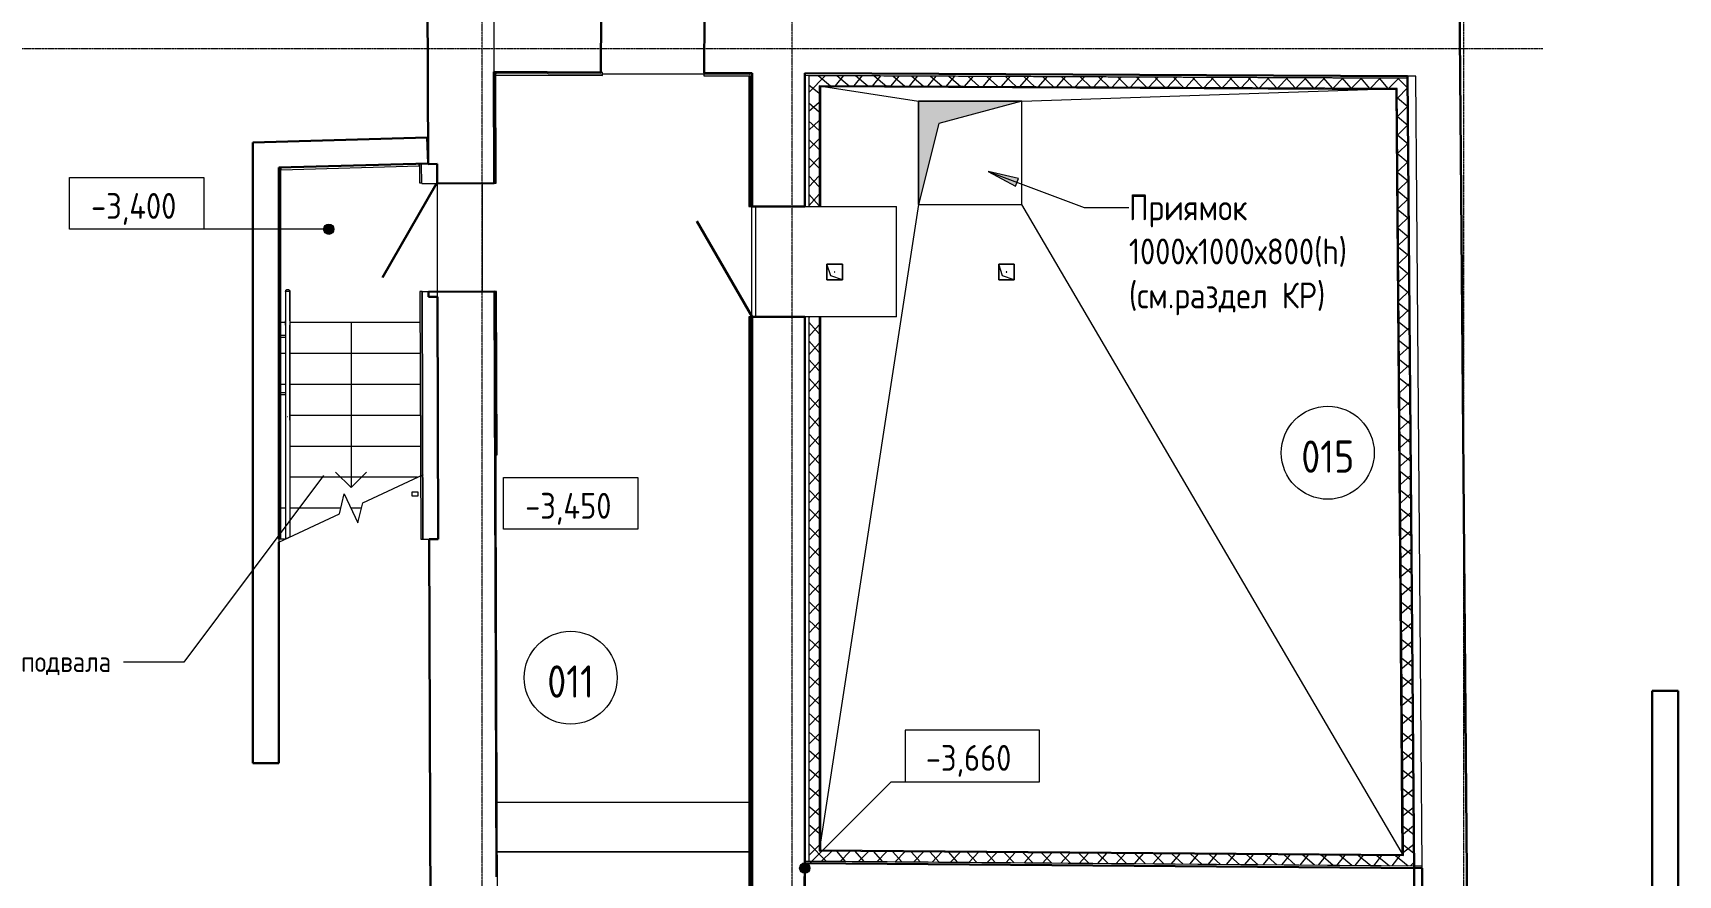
# Model space of a CAD drawing. Header units: millimetres. Extents: x -32 to 417638015, y -35 to 175284279.
# Drawn here: x 416181061 to 416196984, y 175260240 to 175268396 of the extents above; entities that cross this region are included whole.
import ezdxf

# ---------------------------------------------------------------- set-up
doc = ezdxf.new("R2010")
doc.units = ezdxf.units.MM
doc.linetypes.add('ADSK_Линия сетки', pattern=[25, 20, -2.5, 0, -2.5])
for name, color, linetype, lineweight in [('Аннотация', 7, 'Continuous', 18), ('Двери', 7, 'Continuous', 9), ('Лестницы', 7, 'Continuous', 9), ('Обобщенные модели', 7, 'Continuous', 18), ('Ограждение', 7, 'Continuous', 9), ('Оси', 253, 'Continuous', 9), ('Отметки', 7, 'Continuous', 9), ('Пандусы', 7, 'Continuous', 18), ('Перекрытие', 7, 'Continuous', 18), ('Стены наружные', 7, 'Continuous', 18), ('Стены несущие', 7, 'Continuous', 30), ('Стены отделка', 7, 'Continuous', 30), ('Стены штриховка', 7, 'Continuous', 9), ('Стрелки вверх', 7, 'Continuous', 18), ('ШТРИХОВКА', 252, 'Continuous', 15)]:
    doc.layers.add(name, color=color, linetype=linetype, lineweight=lineweight)
doc.layers.add('Линии', color=7, linetype='Continuous', lineweight=9, true_color=0x00a600)
doc.styles.add('GOST Common', font='GOST_Common.ttf', dxfattribs={"width": 0.9, "height": 349.9999999999996})
doc.styles.add('GOST Common_1', font='GOST_Common.ttf', dxfattribs={"width": 0.9, "height": 250})
doc.styles.add('GOST Common_2', font='GOST_Common.ttf', dxfattribs={"width": 0.9, "height": 249.9999999999997})
doc.styles.add('GOST Common_5', font='GOST_Common.ttf', dxfattribs={"width": 0.9, "height": 200})

# ---------------------------------------------------------------- blocks, each defined once
blk = doc.blocks.new('Тип перил - Перила_Внутренний_-6957739-План подвала')
at = {"layer": 'Ограждение'}
for p, q in [((43947.70747470497, 34192.5249430627), (43947.70747470497, 33909.48916887132)), ((43970.04397260906, 34192.52494306266), (43965.37097680079, 34192.52494306266)), ((43987.70747470498, 33909.48916887132), (43987.70747470498, 34192.5249430627)), ((43947.70747470497, 33866.89277694018), (43947.70747470497, 32946.35110112758)), ((43987.70747470498, 32946.35110112758), (43987.70747470498, 33866.89277694018)), ((43969.79804397029, 32979.03768772311), (43965.61690543954, 32979.03768772311))]:
    blk.add_line(p, q, dxfattribs=at)
at = {"layer": 'Ограждение', "flags": 128}
for points in [[(43947.70747470497, 33866.89277694018), (43947.70747470497, 33869.14816519983), (43947.70747470497, 33871.46809045973), (43947.70747470497, 33873.84884133435), (43947.70747470497, 33876.28660913018), (43947.70747470497, 33878.77749393875), (43947.70747470497, 33881.31751087574), (43947.70747470497, 33883.9025964559), (43947.70747470497, 33886.52861509373), (43947.70747470497, 33889.19136571963), (43947.70747470497, 33891.88658850059), (43947.70747470497, 33894.60997165514), (43947.70747470497, 33897.35715835117), (43947.70747470497, 33900.12375367601), (43947.70747470497, 33902.90533166732), (43947.70747470497, 33905.69744239367), (43947.70747470497, 33908.49561907353), (43947.70747470497, 33909.48916887132)], [(43987.70747470498, 33909.48916887132), (43987.70747470498, 33906.68991547825), (43987.70747470498, 33903.89514029347), (43987.70747470498, 33901.10931436109), (43987.70747470498, 33898.33689440832), (43987.70747470498, 33895.58231571566), (43987.70747470498, 33892.84998502142), (43987.70747470498, 33890.14427347182), (43987.70747470498, 33887.46950962819), (43987.70747470498, 33884.82997254206), (43987.70747470498, 33882.22988490971), (43987.70747470498, 33879.6734063167), (43987.70747470498, 33877.16462658341), (43987.70747470498, 33874.70755922226), (43987.70747470498, 33872.30613501685), (43987.70747470498, 33869.96419573366), (43987.70747470498, 33867.68548797595), (43987.70747470498, 33866.89277694018)]]:
    blk.add_lwpolyline(points, dxfattribs=at)
blk = doc.blocks.new('План подвала')
at = {"layer": 'Аннотация', "lineweight": 9}
blk.add_hatch(color=8, dxfattribs=at).paths.add_polyline_path([(51302.63716334113, 35648.89380609865), (51569.77482061258, 35506.77629740104), (51597.45504356745, 35580.75914744569)])
at = {"layer": 'Ограждение'}
h = blk.add_hatch(dxfattribs=at)
h.set_pattern_fill('FP_1', color=8, style=0, pattern_type=2)
h.set_pattern_definition([(45, (556.895267267344, 294.7406184339013), (-106.0660171779821, 106.0660171779821), [])])
h.paths.add_polyline_path([(45781.56288715676, 32508.55500379009), (45787.38095175488, 32508.55500379009), (45787.38095175488, 32542.9656588076), (45727.38095175484, 32542.9656588076), (45727.38095175484, 32508.55500379009)])
at = {"layer": 'Отметки'}
h = blk.add_hatch(color=8, dxfattribs=at)
edge = h.paths.add_edge_path()
edge.add_arc((44922.18171351223, 35090.35555792357), 50, 0, 360)
h = blk.add_hatch(color=8, dxfattribs=at)
edge = h.paths.add_edge_path()
edge.add_arc((49529.16732977444, 28903.1556226317), 49.99999999999815, 0, 360)
at = {"layer": 'Стены наружные'}
h = blk.add_hatch(color=8, dxfattribs=at)
h.paths.add_polyline_path([(45812.37825675421, 32089.9025249411), (45832.37816084745, 32089.96446246766), (45824.95941316591, 34485.50987664951), (45804.95950907267, 34485.44793908802), (45811.29375482663, 32440.09284421449)])
h.paths.add_polyline_path([(45801.692302688, 35540.44288000561), (45821.69220678121, 35540.50481756742), (45821.13191348822, 35721.42592261967), (45801.13200939498, 35721.36398505786), (45801.69211087399, 35540.50481756742)])
at = {"layer": 'ШТРИХОВКА'}
h = blk.add_hatch(dxfattribs=at)
h.set_pattern_fill('ANSI37', color=8, scale=40)
h.set_pattern_definition([(45, (556.895267267344, 294.7406184339013), (-89.80256121069154, 89.80256121069154), []), (135, (556.895267267344, 294.7406184339013), (-89.80256121069154, -89.80256121069152), [])])
h.paths.add_polyline_path([(49669.1673297743, 34240.69123465019), (49569.1673297743, 34240.69123465019), (49569.1673297743, 28969.81050398474), (55425.2954323663, 28923.29907120148), (55363.27152452711, 36552.65580189577), (49569.1673297743, 36579.92904173902), (49569.1673297743, 35310.69123465018), (49669.1673297743, 35310.69123465018), (49669.1673297743, 36479.45778107484), (55264.0790448006, 36453.12215368935), (55324.4742936406, 29024.10140520845), (49669.16732977427, 29069.01784574915)])
h = blk.add_hatch(color=8, dxfattribs=at)
h.dxf.hatch_style = 1
h.paths.add_polyline_path([(50629.17217141054, 35330.1176673005), (50629.17217141054, 36330.1176673005), (51629.17217141054, 36330.1176673005), (50826.66668025297, 36115.08696902329)])
at = {"layer": 'Аннотация', "color": 8, "lineweight": 20}
for p, q in [((42413.08705372192, 35090.35555792354), (42413.08705372192, 35590.35555792354)), ((42413.08705372192, 35590.35555792354), (43713.08705372192, 35590.35555792354)), ((43713.08705372192, 35590.35555792354), (43713.08705372192, 35090.35555792354)), ((43713.08705372192, 35090.35555792354), (42413.08705372192, 35090.35555792354)), ((46613.04284798066, 32184.62716299511), (46613.04284798066, 32684.62716299511)), ((46613.04284798066, 32684.62716299511), (47913.04284798066, 32684.62716299511)), ((47913.04284798066, 32684.62716299511), (47913.04284798066, 32184.62716299511)), ((47913.04284798066, 32184.62716299511), (46613.04284798066, 32184.62716299511))]:
    blk.add_line(p, q, dxfattribs=at)
at = {"layer": 'Аннотация', "color": 8, "lineweight": 9}
for p, q in [((51302.63716334113, 35648.89380609865), (51569.77482061258, 35506.77629740104)), ((51597.45504356745, 35580.75914744569), (51302.63716334113, 35648.89380609865)), ((51302.63716334113, 35648.89380609865), (52232.59506946497, 35300.95584257583)), ((51569.77482061258, 35506.77629740104), (51597.45504356745, 35580.75914744569)), ((52232.59506946497, 35300.95584257583), (52666.36437223066, 35300.95584257583)), ((44872.56482841774, 32704.17459459648), (43520.85178887351, 30898.4439906113)), ((43120.46429208602, 30898.4439906113), (42935.5880557725, 30898.4439906113)), ((43520.85178887351, 30898.4439906113), (43120.46429208602, 30898.4439906113))]:
    blk.add_line(p, q, dxfattribs=at)
at = {"layer": 'Аннотация', "color": 8, "lineweight": 20, "extrusion": (0, 0, -1)}
for p, q in [((51802.38793802125, 30238.72618245886), (50502.38793802125, 30238.72618245886)), ((50502.38793802125, 30238.72618245886), (50502.38793802125, 29738.72618245886)), ((51802.38793802125, 29738.72618245886), (51802.38793802125, 30238.72618245886)), ((50502.38793802125, 29738.72618245886), (51802.38793802125, 29738.72618245886))]:
    blk.add_line(p, q, dxfattribs=at)
at = {"layer": 'Двери', "color": 8, "lineweight": 30}
for p, q in [((45963.75613172477, 35533.91567943585), (45441.57472313051, 34622.96750499424)), ((49019.16732977348, 34240.69123465018), (48484.16732977348, 35167.33841669953))]:
    blk.add_line(p, q, dxfattribs=at)
at = {"layer": 'Лестницы', "color": 8}
for p, q in [((44504.60274197227, 34187.26556149688), (44457.67237881634, 34187.26556149688)), ((44504.60274197227, 34187.26556149688), (44457.67237881634, 34187.26556149688)), ((45805.88294797274, 34187.26556149688), (44544.60274197227, 34187.26556149688)), ((45805.88294797274, 34187.26556149688), (44544.60274197227, 34187.26556149688)), ((44504.60274197227, 33887.26556149687), (44457.67237881634, 33887.26556149687)), ((44504.60274197227, 33887.26556149687), (44457.67237881634, 33887.26556149687)), ((45806.81201585486, 33887.26556149687), (44544.60274197227, 33887.26556149687)), ((45806.81201585486, 33887.26556149687), (44544.60274197227, 33887.26556149687)), ((44504.60274197227, 33587.26556149687), (44457.67237881634, 33587.26556149687)), ((44504.60274197227, 33587.26556149687), (44457.67237881634, 33587.26556149687)), ((45807.74108373698, 33587.26556149687), (44544.60274197227, 33587.26556149687)), ((45807.74108373698, 33587.26556149687), (44544.60274197227, 33587.26556149687)), ((45808.67015161911, 33287.26556149688), (44544.60274197227, 33287.26556149688)), ((45808.67015161911, 33287.26556149688), (44544.60274197227, 33287.26556149688)), ((45809.59921950124, 32987.26556149688), (44544.60274197227, 32987.26556149688)), ((45809.59921950124, 32987.26556149688), (44544.60274197227, 32987.26556149688)), ((45781.56288715672, 32687.26556149688), (44544.60274197227, 32687.26556149688)), ((45781.56288715672, 32687.26556149688), (44544.60274197227, 32687.26556149688)), ((45251.49928438336, 32440.09284421445), (45838.74924319115, 32713.93199725771)), ((45024.9223376242, 32334.43827877929), (45072.17670760681, 32528.87615322135)), ((45072.17670760681, 32528.87615322135), (45204.24491440077, 32245.65496977239)), ((44437.67237881642, 32060.59912573603), (45024.9223376242, 32334.43827877929)), ((44504.60274197227, 32387.2655614969), (44457.67237881634, 32387.2655614969)), ((44504.60274197227, 32387.2655614969), (44457.67237881634, 32387.2655614969)), ((45037.76098837513, 32387.26556149688), (44544.60274197227, 32387.2655614969)), ((45037.76098837513, 32387.26556149688), (44544.60274197227, 32387.2655614969)), ((45238.66063363245, 32387.26556149688), (45138.21081100378, 32387.26556149688)), ((45238.66063363245, 32387.26556149688), (45138.21081100378, 32387.26556149688)), ((45204.24491440076, 32245.65496977239), (45251.49928438336, 32440.09284421445)), ((44437.67237881642, 32087.26556149688), (44437.67237881642, 32060.59912573603)), ((44494.85873485087, 32087.26556149688), (44437.67237881642, 32087.26556149688)), ((44494.85873485087, 32087.26556149688), (44437.67237881642, 32087.26556149688))]:
    blk.add_line(p, q, dxfattribs=at)
at = {"layer": 'Линии', "color": 8, "lineweight": 18}
blk.add_line((45975.11982152583, 34433.94559666899), (45975.11982152583, 35433.94559666899), dxfattribs=at)
at = {"layer": 'Линии', "color": 8}
for centre in [(54591.0474287743, 32924.95115285035), (47262.83115672844, 30746.63280432037)]:
    blk.add_circle(centre, 450.0000000000006, dxfattribs=at)
at = {"layer": 'Обобщенные модели', "color": 8}
for p, q in [((49742.78006626749, 34751.02051506625), (49892.78006626749, 34751.02051506625)), ((49742.78006626749, 34601.02051506625), (49742.78006626749, 34751.02051506625)), ((49780.28006626749, 34638.52051506624), (49742.78006626749, 34751.02051506625)), ((49742.78006626749, 34751.02051506625), (49742.78006626749, 34601.02051506625)), ((49892.78006626749, 34751.02051506625), (49742.78006626749, 34751.02051506625)), ((49892.78006626749, 34751.02051506625), (49892.78006626749, 34601.02051506625)), ((49892.78006626749, 34601.02051506625), (49892.78006626749, 34751.02051506625)), ((51406.34272267908, 34751.35888156735), (51556.34272267908, 34751.35888156735)), ((51406.34272267908, 34601.35888156735), (51406.34272267908, 34751.35888156735)), ((51443.84272267908, 34638.85888156734), (51406.34272267908, 34751.35888156735)), ((51406.34272267908, 34751.35888156735), (51406.34272267908, 34601.35888156735)), ((51556.34272267908, 34751.35888156735), (51406.34272267908, 34751.35888156735)), ((51556.34272267908, 34751.35888156735), (51556.34272267908, 34601.35888156735)), ((51556.34272267908, 34601.35888156735), (51556.34272267908, 34751.35888156735)), ((49892.78006626749, 34601.02051506625), (49742.78006626749, 34601.02051506625)), ((49742.78006626749, 34601.02051506625), (49892.78006626749, 34601.02051506625)), ((49892.78006626749, 34601.02051506625), (49780.28006626749, 34638.52051506624)), ((51556.34272267908, 34601.35888156735), (51406.34272267908, 34601.35888156735)), ((51406.34272267908, 34601.35888156735), (51556.34272267908, 34601.35888156735)), ((51556.34272267908, 34601.35888156735), (51443.84272267908, 34638.85888156734))]:
    blk.add_line(p, q, dxfattribs=at)
for centre, radius, start, end in [((49817.78006626749, 34676.02051506625), 2.500000000000002, 90, 270), ((49817.78006626749, 34676.02051506625), 2.499999999999999, 149.9999999999376, 254.9999999998311), ((49817.78006626749, 34676.02051506625), 2.500000000000002, 270, 90), ((49817.78006626749, 34676.02051506625), 2.499999999999998, 30.00000000006242, 90), ((49817.78006626749, 34676.02051506625), 2.500000000000002, 285.0000000001688, 0), ((51481.34272267908, 34676.35888156735), 2.500000000000002, 90, 270), ((51481.34272267908, 34676.35888156735), 2.499999999999999, 149.9999999999376, 254.9999999998311), ((51481.34272267908, 34676.35888156735), 2.500000000000002, 270, 90), ((51481.34272267908, 34676.35888156735), 2.499999999999998, 30.00000000006242, 90), ((51481.34272267908, 34676.35888156735), 2.500000000000002, 285.0000000001688, 0)]:
    blk.add_arc(centre, radius, start, end, dxfattribs=at)
at = {"layer": 'Ограждение', "color": 8}
for p, q in [((44544.60274197227, 34487.26556149656), (44504.60274197227, 34487.26556149656)), ((44504.60274197227, 34487.26556149656), (44504.60274197227, 34204.22978730517)), ((44544.60274197227, 34487.26556149656), (44544.60274197227, 34204.22978730517)), ((44504.60274197227, 34204.22978730517), (44504.60274197227, 34173.80379306864)), ((44504.60274197227, 34173.80379306864), (44504.60274197227, 32091.80926663869)), ((44544.60274197227, 34204.22978730517), (44544.60274197227, 34173.80379306864)), ((44544.60274197227, 34173.80379306864), (44544.60274197227, 32110.4615729649)), ((44504.60274197232, 34061.19667468531), (44457.67237881639, 34061.19667468531)), ((44457.67237881639, 34046.19667468532), (44504.60274197232, 34046.19667468532)), ((44504.60274197232, 33505.71963695574), (44457.67237881639, 33505.71963695574)), ((44457.67237881639, 33490.71963695575), (44504.60274197232, 33490.71963695575)), ((44504.60274197227, 32091.80926663869), (44544.60274197227, 32110.4615729649))]:
    blk.add_line(p, q, dxfattribs=at)
at = {"layer": 'Ограждение', "color": 8, "lineweight": 18}
for p, q in [((45727.38095175478, 32542.96565880756), (45727.38095175478, 32508.55500379005)), ((45787.38095175484, 32542.96565880756), (45727.38095175478, 32542.96565880756)), ((45727.38095175478, 32508.55500379005), (45787.38095175484, 32508.55500379005)), ((45787.38095175484, 32508.55500379005), (45787.38095175484, 32542.96565880756))]:
    blk.add_line(p, q, dxfattribs=at)
at = {"layer": 'Ограждение', "color": 8, "flags": 128}
for points in [[(44504.60274197233, 34487.26556149661), (44504.6187398391, 34488.06534818034), (44504.66670784627, 34488.86385537599), (44504.74656925524, 34489.65980564238), (44504.85819630481, 34490.45192562889), (44505.0014104155, 34491.23894811251), (44505.17598247527, 34492.01961402514), (44505.38163320611, 34492.79267446789), (44505.61803361068, 34493.55689270893), (44505.88480549876, 34494.31104616211), (44506.18152209227, 34495.05392834278), (44506.50770870793, 34495.78435079793), (44506.86284351674, 34496.50114500744), (44507.24635837876, 34497.20316425348), (44507.65763975205, 34497.88928545502), (44508.09602967413, 34498.55841096451), (44508.56082681464, 34499.20947032386), (44509.0512875973, 34499.84142197698), (44509.5666273895, 34500.45325493604), (44510.1060217575, 34501.04399039882), (44510.66860778538, 34501.6126833146), (44511.2534854555, 34502.15842389603), (44511.85971908835, 34502.68033907458), (44512.48633883944, 34503.17759389733), (44513.13234225086, 34503.64939286263), (44513.79669585496, 34504.09498119276), (44514.47833682766, 34504.51364604147), (44515.17617468885, 34504.90471763431), (44515.88909304679, 34505.26757034014), (44516.6159513842, 34505.60162367204), (44517.35558688279, 34505.90634321595), (44518.10681628354, 34506.1812414856), (44518.86843777967, 34506.42587870239), (44519.63923293927, 34506.63986349897), (44520.41796865449, 34506.82285354532), (44521.20339911432, 34506.97455609638), (44521.99426779756, 34507.09472846044), (44522.78930948303, 34507.18317838736), (44523.58725227365, 34507.23976437612), (44524.38681963116, 34507.26439590121), (44524.60274197232, 34507.26556149661)], [(44524.60274197232, 34507.26556149661), (44525.40252865605, 34507.24956362983), (44526.20103585171, 34507.20159562266), (44526.99698611809, 34507.12173421369), (44527.7891061046, 34507.01010716413), (44528.57612858823, 34506.86689305343), (44529.35679450087, 34506.69232099365), (44530.1298549436, 34506.48667026282), (44530.89407318464, 34506.25026985826), (44531.64822663782, 34505.98349797016), (44532.39110881849, 34505.68678137667), (44533.12153127365, 34505.360594761), (44533.83832548314, 34505.0054599522), (44534.54034472919, 34504.62194509016), (44535.22646593074, 34504.21066371688), (44535.89559144021, 34503.77227379481), (44536.54665079957, 34503.30747665429), (44537.1786024527, 34502.81701587162), (44537.79043541174, 34502.30167607943), (44538.38117087453, 34501.76228171142), (44538.94986379032, 34501.19969568355), (44539.49560437173, 34500.61481801343), (44540.0175195503, 34500.00858438058), (44540.51477437305, 34499.38196462947), (44540.98657333833, 34498.73596121806), (44541.43216166848, 34498.07160761397), (44541.85082651719, 34497.38996664126), (44542.24189811002, 34496.69212878008), (44542.60475081585, 34495.97921042213), (44542.93880414776, 34495.25235208473), (44543.24352369166, 34494.51271658614), (44543.51842196131, 34493.76148718538), (44543.76305917811, 34492.99986568925), (44543.97704397469, 34492.22907052965), (44544.16003402103, 34491.45033481444), (44544.31173657209, 34490.66490435461), (44544.43190893615, 34489.87403567137), (44544.52035886307, 34489.0789939859), (44544.57694485183, 34488.28105119528), (44544.60157637692, 34487.48148383777), (44544.60274197233, 34487.26556149661)]]:
    blk.add_lwpolyline(points, dxfattribs=at)
at = {"layer": 'Оси', "color": 8, "linetype": 'ADSK_Линия сетки'}
for p, q in [((46406.46062030579, -4056.756487374821), (46406.46062030586, 44517.73907708543)), ((49406.46062030581, -4056.756487374826), (49406.46062030588, 44517.73907708542)), ((55906.46062030579, -4056.756487374837), (55906.46062030588, 44517.73907708541)), ((-9557.833270865238, 36839.74061843351), (56671.89526726738, 36839.74061843329))]:
    blk.add_line(p, q, dxfattribs=at)
at = {"layer": 'Отметки', "color": 8, "lineweight": 20}
for p, q in [((44922.18171351223, 35090.35555792357), (43063.08705372195, 35090.35555792357)), ((49529.16732977444, 28903.1556226317), (50364.73788960162, 29738.72618245888)), ((50364.73788960162, 29738.72618245888), (51152.38793802129, 29738.72618245888))]:
    blk.add_line(p, q, dxfattribs=at)
at = {"layer": 'Отметки', "color": 8}
for centre, radius in [((44922.18171351223, 35090.35555792357), 50), ((49529.16732977444, 28903.1556226317), 49.99999999999815)]:
    blk.add_circle(centre, radius, dxfattribs=at)
at = {"layer": 'Пандусы', "color": 8}
for p, q in [((46552.3171401959, 29541.36912641867), (48989.16732977446, 29541.36912641867)), ((46553.80364880728, 29061.36912641867), (48989.16732977446, 29061.36912641867))]:
    blk.add_line(p, q, dxfattribs=at)
at = {"layer": 'Перекрытие', "color": 8}
for p, q in [((47562.55120756924, 36608.76074717773), (47562.55120756924, 37178.76668379259)), ((48553.27452502865, 36592.38057678612), (47570.38425837392, 36592.38057678612)), ((49669.1673297743, 36479.45778107484), (50629.17217141054, 36330.1176673005)), ((53778.14428817986, 36580.11732443808), (53838.46217392958, 36580.11732443808)), ((55331.71080353489, 36572.80458190507), (55338.80701965606, 36573.26971109531)), ((51629.17217141054, 36330.1176673005), (50629.17217141054, 36330.1176673005)), ((50629.17217141054, 36330.1176673005), (50629.17217141054, 35330.11766730051)), ((51629.17217141054, 36330.1176673005), (55264.0790448006, 36453.12215368935)), ((51629.17217141054, 35330.11766730051), (51629.17217141054, 36330.1176673005)), ((45975.11982152583, 34483.94583643705), (45975.11982152583, 35533.95087156656)), ((46406.46062030585, 35535.2866878412), (46406.46062030585, 34485.2816527117)), ((49017.03595821687, 34240.69123465019), (49017.03595821687, 35310.69123465019)), ((49054.49555732112, 34240.69123465018), (49054.49555732112, 35310.69123465018)), ((49631.16732977428, 35310.69123465019), (50415.4721372651, 35310.69123465019)), ((50629.17217141054, 35330.11766730051), (49669.16732977427, 29069.01784574915)), ((50415.4721372651, 34240.69123465019), (50415.4721372651, 35310.69123465019)), ((50629.17217141054, 35330.11766730051), (51629.17217141054, 35330.11766730051)), ((55324.4742936406, 29024.10140520845), (51629.17217141054, 35330.11766730051)), ((50415.4721372651, 34240.69123465019), (49631.16732977428, 34240.69123465019)), ((48989.16732977446, 29061.36912641867), (46553.8036488073, 29061.36912641867))]:
    blk.add_line(p, q, dxfattribs=at)
at = {"layer": 'Стены несущие', "color": 8}
for p, q in [((45858.08365097982, 43823.54583783497), (45883.17445391325, 35721.61806172507)), ((55995.3017787682, 21592.90378586534), (55838.95303721684, 40824.84780951038)), ((47554.56836707059, 36608.79718107173), (47557.16983497127, 37178.79124451869)), ((48557.15941996583, 37174.22726574784), (48554.5579520661, 36604.23320230088)), ((47554.56836707059, 36608.79718107176), (46520.41540716401, 36613.51708238437)), ((46520.41540716276, 36613.51708238437), (46523.75344633368, 35535.6499311661)), ((46520.41540716394, 36613.51708238437), (46523.75344633526, 35535.6499311661)), ((49019.16732977446, 36602.11271287934), (48554.5579520661, 36604.23320230091)), ((49019.16732977446, 36602.11271287937), (49019.16732977446, 35310.69123465018)), ((49529.16732977428, 36599.88664870621), (49529.16732977428, 35310.69123465018)), ((49529.16732977446, 36599.78505946369), (55363.50089108545, 36573.15700761654)), ((49529.16732977446, 35310.69123465018), (49529.16732977446, 36599.78505946372)), ((55363.50089108545, 36573.15700761654), (55490.71988823888, 20924.36695199243)), ((45875.96502048177, 35977.89062570239), (44187.67237881644, 35929.31734727432)), ((44187.67237881644, 35929.31734727432), (44187.67237881644, 29919.03377865976)), ((45883.15470822119, 35727.99403030702), (45875.96502048177, 35977.89062570239)), ((44437.67237881648, 35686.40656263921), (45883.15470822119, 35727.99403030702)), ((44437.67237881644, 32087.26556149688), (44437.67237881648, 35686.40656263921)), ((45883.17445391325, 35721.61806172507), (45971.13119418739, 35721.89045433309)), ((45971.71325562597, 35533.9403217967), (45971.13119418739, 35721.89045433309)), ((45971.7132556257, 35533.94032179667), (46523.75344633526, 35535.6499311661)), ((45971.71325562597, 35533.9403217967), (45971.7132556257, 35533.94032179667)), ((49019.16732977446, 35310.69123465018), (49529.16732977446, 35310.69123465018)), ((46527.00516832952, 34485.65496627148), (45887.00823734608, 34483.67296429403)), ((45887.00823734608, 34483.67296429403), (45887.15998437253, 34434.67319926563)), ((45887.15998437183, 34434.67319926563), (45887.0082373472, 34483.67296429403)), ((45887.15998437253, 34434.67319926563), (45975.11672464729, 34434.94559187364)), ((45975.11672464729, 34434.94559187364), (45975.11672464659, 34434.94559187361)), ((45982.38586077666, 32087.71038872383), (45975.11672464659, 34434.94559187361)), ((46527.00516832952, 34485.65496627148), (46544.5609047828, 28816.8324427921)), ((46527.15691535402, 34436.65520124304), (46531.89958980853, 32905.22529832718)), ((49529.16732977446, 34240.69123465018), (49019.16732977446, 34240.69123465018)), ((49019.16732977446, 26796.69123465018), (49019.16732977443, 34240.69123465018)), ((49529.16732977446, 26796.69123465018), (49529.16732977446, 34240.69123465018)), ((49529.16732977431, 34240.69123465018), (49529.16732977431, 28970.1832318991)), ((44437.67237881641, 29919.03377865976), (44437.67237881644, 32060.59912573603)), ((45982.38586077666, 32087.71038872383), (45894.42912050258, 32087.43799611588)), ((45894.42912050258, 32087.43799611588), (45908.5761795935, 27519.29199844401)), ((57981.73526726737, 30619.74061843375), (57731.73526726736, 30619.74061843375)), ((57731.73526726736, 30619.74061843375), (57731.73526726736, 27635.43964418924)), ((57981.73526726737, 26149.74061843376), (57981.73526726737, 30619.74061843375)), ((44187.67237881644, 29919.03377865976), (44437.67237881641, 29919.03377865976)), ((49529.16732977446, 28950.12756727899), (49527.181804311, 28700.13545202608)), ((55505.87215452573, 28902.65847168343), (49529.16732977446, 28950.12756727899)), ((55503.88662906227, 28652.66635643051), (55505.87215452573, 28902.65847168343))]:
    blk.add_line(p, q, dxfattribs=at)
at = {"layer": 'Стены отделка', "color": 8, "lineweight": 9}
for p, q in [((46540.41531125593, 36613.57901994617), (46520.41540716276, 36613.51708238437)), ((47570.36757360837, 36588.72486477523), (46520.47734654332, 36593.51659138913)), ((46533.75339838186, 35535.68089994702), (46530.50850553237, 36583.47070476448)), ((46530.5085055323, 36583.47070476448), (47570.32193381962, 36578.72496892526)), ((46540.43082625432, 36613.42573148513), (46540.33954667891, 36593.42593978524)), ((46543.75335042692, 35535.7118687279), (46540.41531125593, 36613.57901994617)), ((47570.45885318253, 36608.72465647512), (47554.56836707059, 36608.79718107176)), ((47570.32193381962, 36578.72496892526), (47570.36757360812, 36588.72486477523)), ((47570.36757360837, 36588.72486477523), (47570.45885318253, 36608.72465647512)), ((48553.23736675487, 36584.2390211847), (48553.19172696632, 36574.23912533476)), ((48553.19172696632, 36574.23912533476), (48989.16732977443, 36572.24932121513)), ((48553.32864632941, 36604.23881288462), (48553.23736675525, 36584.2390211847)), ((48999.16732977443, 36582.2037851032), (48553.23736675487, 36584.2390211847)), ((48554.5579520661, 36604.23320230091), (48553.32864632941, 36604.23881288462)), ((48989.16732977443, 36572.24932121513), (48989.16732977443, 35310.69123465018)), ((48999.07646679707, 36582.20419980423), (48999.16774637248, 36602.20399150412)), ((49019.16732977443, 36602.11271287937), (48999.16732977443, 36602.11271287937)), ((48999.16732977443, 36572.20368095207), (48999.16732977443, 36602.11271287937)), ((49569.1673297743, 36599.88664870621), (49529.16732977428, 36599.88664870621)), ((55363.27317233512, 36552.65634804851), (49529.16732977428, 36580.11787835009)), ((55403.11177632291, 36572.46849270294), (49553.28133206238, 36600.00403976699)), ((49569.16732977431, 36579.92904173902), (55363.66757362055, 36552.65393766593)), ((49569.1673297743, 36579.92904173902), (49569.1673297743, 35310.69123465018)), ((55443.11045456814, 36572.79366747465), (55363.11309807764, 36572.14331793123)), ((55363.11309807764, 36572.14331793123), (55425.29070557361, 28923.88049840987)), ((55425.29709754229, 28923.29748097689), (55363.27317233512, 36552.65634804851)), ((55505.28806206415, 28924.53084795328), (55443.11045456814, 36572.79366747465)), ((44457.67237881634, 35686.40656263921), (44437.67237881635, 35686.40656263921)), ((45797.11813013564, 35724.94328892261), (44457.67237881634, 35686.40656263921)), ((44457.67237881634, 32087.26556149689), (44457.67237881634, 35686.40656263921)), ((44457.67237881634, 35686.40656263921), (44458.24755383554, 35666.41483500756)), ((44458.24755383554, 35666.41483500756), (45797.69330515484, 35704.95156129099)), ((45797.69330515484, 35704.95156129099), (45797.11813013564, 35724.94328892261)), ((45883.17445391325, 35721.61806172507), (45801.13200939493, 35721.36398505782)), ((45801.13200939493, 35721.36398505782), (45801.69230268794, 35540.44288000557)), ((45821.71397492675, 35533.47579008323), (45821.13191348818, 35721.42592261962)), ((45801.69230268794, 35540.44288000557), (45821.69220678118, 35540.50481756737)), ((45821.71397492675, 35533.47579008323), (45971.7132556257, 35533.94032179667)), ((46523.75344633526, 35535.6499311661), (46543.75335042692, 35535.7118687279)), ((48989.16732977443, 35310.69123465018), (49019.16732977443, 35310.69123465018)), ((49529.16732977446, 35310.69123465018), (49631.16732977428, 35310.69123465018)), ((45824.95941316585, 34485.50987664947), (45804.95950907262, 34485.44793908767)), ((45804.95950907262, 34485.44793908767), (45812.37825675415, 32089.90252494106)), ((45832.37816084739, 32089.96446250282), (45824.95941316585, 34485.50987664947)), ((45887.00823734608, 34483.67296429403), (45824.965696921, 34483.48082518862)), ((45824.965696921, 34483.48082518862), (45832.38658007744, 32087.2458570104)), ((45887.15998437253, 34434.67319926563), (45887.15998437183, 34434.67319926559)), ((46547.00507242083, 34485.71690383329), (46527.00516832952, 34485.65496627148)), ((46527.00516832758, 34485.65496627148), (46527.15691535402, 34436.65520124304)), ((46555.42803527678, 28536.84777525963), (46537.00512037611, 34485.68593505237)), ((46551.89949390177, 32905.28723588895), (46547.00507242083, 34485.71690383329)), ((49019.16732977443, 34240.69123465018), (48989.16732977443, 34240.69123465018)), ((48989.16732977443, 34240.69123465018), (48989.16732977443, 26776.69123465019)), ((49631.16732977428, 34240.69123465018), (49529.16732977446, 34240.69123465018)), ((49569.1673297743, 34240.69123465018), (49569.1673297743, 28970.1832318991)), ((46531.89958980853, 32905.22529832718), (46551.89949390177, 32905.28723588895)), ((49019.16732977446, 32372.39098924282), (48999.16732977447, 32372.39098924282)), ((48999.16732977447, 32372.39098924282), (48999.16732977447, 26786.69123465022)), ((45812.37825675415, 32089.90252494106), (45832.37816084739, 32089.96446250282)), ((45832.38658007744, 32087.2458570104), (45894.42912050258, 32087.43799611581)), ((49529.16732977431, 28970.1832318991), (49569.1673297743, 28970.1832318991)), ((49529.3261718115, 28970.12693649921), (49529.16732977441, 28950.12756727899)), ((55506.03099906657, 28922.65784088376), (49529.3261718115, 28970.12693649921)), ((49569.1673297743, 28969.8089269856), (55425.29709754229, 28923.29748097689)), ((55425.29070557361, 28923.88049840987), (55505.28806206415, 28924.53084795328)), ((55505.87215702949, 28902.65847166354), (55506.03099906657, 28922.65784088376)), ((55505.87215452573, 28902.65847168343), (55505.87215702949, 28902.65847166354))]:
    blk.add_line(p, q, dxfattribs=at)
for points in [[(49669.1673297743, 34240.69123465018), (49669.16732977427, 29069.01784574915), (55324.4742936406, 29024.10140520845), (55264.0790448006, 36453.12215368935), (49669.1673297743, 36479.45778107484), (49669.1673297743, 35310.69123465018)], [(49679.1673297743, 34240.69123465018), (49679.16732977427, 29078.93873762551), (55314.39201325043, 29034.18179763161), (55254.15963204714, 36443.16873425344), (49679.1673297743, 36469.41059961752), (49679.1673297743, 35310.69123465018)], [(49681.1673297743, 34240.69123465018), (49681.16732977427, 29080.92291600078), (55312.37555717239, 29036.19787611624), (55252.17574949645, 36441.17805036625), (49681.1673297743, 36467.40116332606), (49681.1673297743, 35310.69123465018)]]:
    blk.add_lwpolyline(points, dxfattribs=at)
at = {"layer": 'Стены штриховка', "color": 8}
for p, q in [((46518.65013485198, 37183.53107574851), (46520.41540716401, 36613.51708238437)), ((48999.16732977443, 36572.20368095207), (48999.16732977443, 35310.69123465018)), ((48999.16732977443, 34240.69123465018), (48999.16732977443, 32372.39098924282))]:
    blk.add_line(p, q, dxfattribs=at)
at = {"layer": 'Стрелки вверх', "color": 8}
for p, q in [((45138.2108110038, 34187.26556149688), (45138.2108110038, 33887.26556149687)), ((45138.2108110038, 33887.26556149687), (45138.2108110038, 33587.26556149687)), ((45138.2108110038, 33587.26556149687), (45138.2108110038, 33287.26556149688)), ((45138.2108110038, 33287.26556149688), (45138.2108110038, 32987.26556149688)), ((45138.2108110038, 32987.26556149688), (45138.2108110038, 32687.26556149688)), ((45138.2108110038, 32587.26556149687), (44988.2108110038, 32737.26556149687)), ((45138.2108110038, 32587.26556149687), (45288.2108110038, 32737.26556149687)), ((45138.2108110038, 32687.26556149688), (45138.2108110038, 32587.26556149687))]:
    blk.add_line(p, q, dxfattribs=at)
at = {"layer": 'ШТРИХОВКА', "color": 8}
blk.add_lwpolyline([(50629.17217141054, 35330.1176673005), (50629.17217141054, 36330.1176673005), (51629.17217141054, 36330.1176673005), (50826.66668025297, 36115.08696902329)], close=True, dxfattribs=at)
at = {"layer": 'Ограждение', "color": 8}
blk.add_blockref('Тип перил - Перила_Внутренний_-6957739-План подвала', (556.895267267344, 294.7406184339013), dxfattribs=at)
at = {"layer": 'Аннотация', "color": 8, "lineweight": 9, "line_spacing_factor": 1.022765581104984}
for s, insert, char_height, width, attachment_point, style in [('\\pxt1.44,2.88,4.32,5.76,7.2,8.64,10.08,11.52,12.96,14.4,15.84,17.28,18.72,20.16,21.6,23.04,24.48,25.92,27.36,28.8,30.24,31.68,33.12,34.56,36,37.44,38.88,40.32,41.76,43.2,44.64,46.08;{Приямок\\P1000х1000х800(h)\\P(см.раздел КР)}', (52666.36437223066, 35426.14898606593), 250, 2363.4, 1, 'GOST Common_2'), ('015', (54591.0474287743, 32888.00303259183), 312.5000000000001, 520.2111192702771, 5, 'GOST Common'), ('\\pxt1.8,3.6,5.4,7.2,9,10.8,12.6,14.4,16.2,18,19.8,21.6,23.4,25.2,27,28.8,30.6,32.4,34.2,36,37.8,39.6,41.4,43.2,45,46.8,48.6,50.4,52.2,54,55.8,57.6;{Вход в подвала №4}', (41119.8849307725, 31002.56725540337), 200, 2000.7, 1, 'GOST Common_5'), ('011', (47262.83115672844, 30709.68468406174), 312.5000000000001, 520.2111192702771, 5, 'GOST Common')]:
    blk.add_mtext(s, dxfattribs=dict(at, insert=insert, char_height=char_height, width=width, attachment_point=attachment_point, style=style))
at = {"layer": 'Отметки', "color": 8, "lineweight": 20, "char_height": 250, "attachment_point": 1, "line_spacing_factor": 1.022761013168346, "style": 'GOST Common_1'}
for s, insert, width in [('-3,400', (42621.23837851129, 35440.38304038534), 1055.976243504083), ('-3,450', (46823.05274652067, 32536.54285162257), 1055.976243504083), ('-3,660', (50700.68340262241, 30095.16990431218), 1028.822568671121)]:
    blk.add_mtext(s, dxfattribs=dict(at, insert=insert, width=width))

msp = doc.modelspace()

# ---------------------------------------------------------------- block references
at = {"layer": 'ШТРИХОВКА'}
msp.add_blockref('План подвала', (416139002.585074, 175231404.8243427), dxfattribs=at)

doc.saveas('drawing.dxf')
